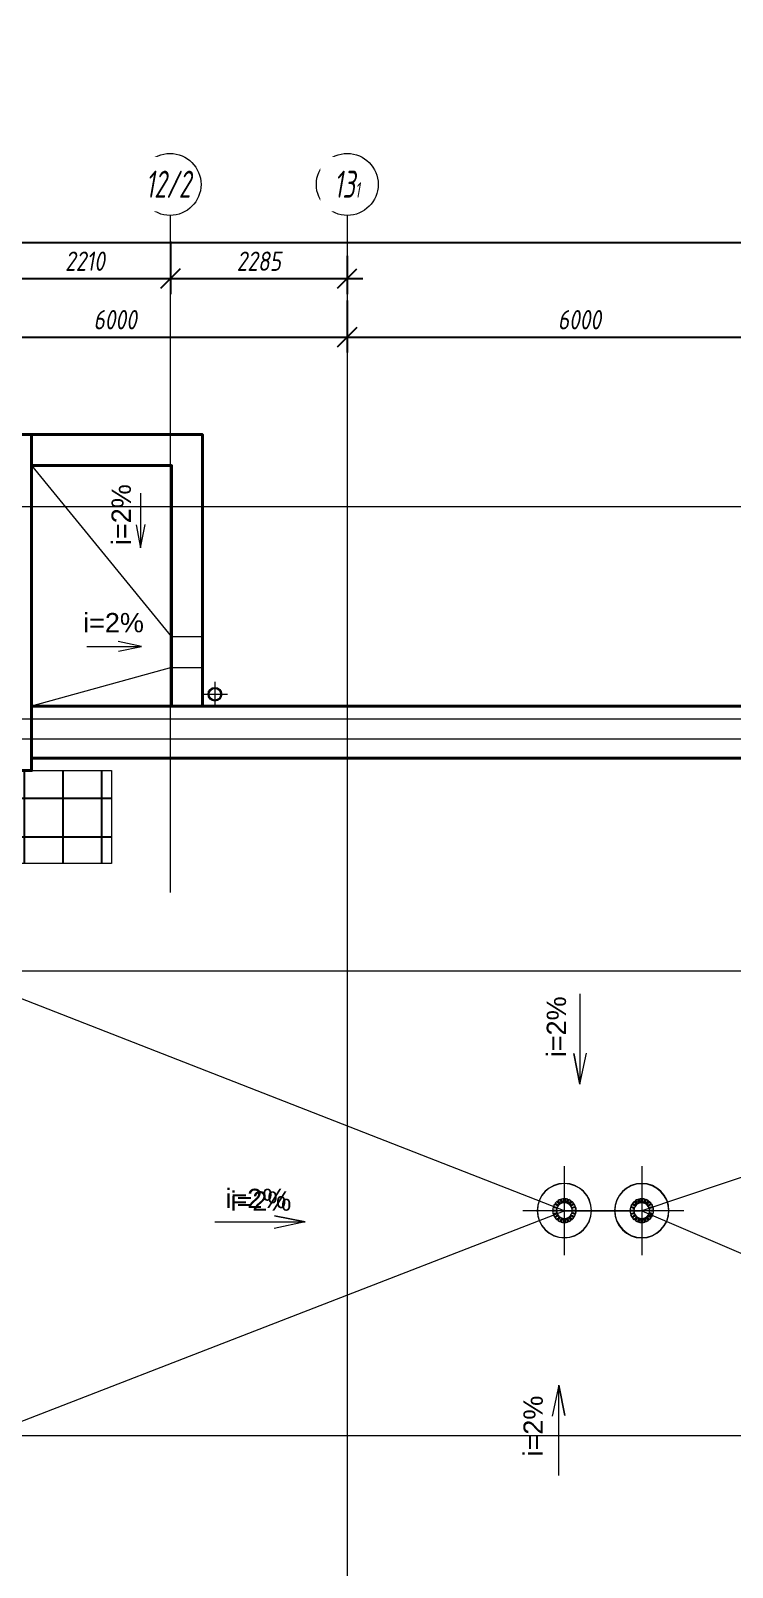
# Model space of a CAD drawing. Extents: x -96705 to 1864084, y -482104 to 235.
# Drawn here: x 1092793 to 1101859, y -94056 to -74203 of the extents above; entities that cross this region are included whole.
import ezdxf
from ezdxf import colors
from ezdxf.entities.mleader import LeaderData, LeaderLine
from ezdxf.math import Vec2, Vec3

# ---------------------------------------------------------------- set-up
doc = ezdxf.new("R2010")
doc.units = 0
doc.header["$LTSCALE"] = 100
doc.header["$PDMODE"] = 1
doc.header["$PDSIZE"] = 200
for name, pattern in [('ACAD_ISO02W100', [15, 12, -3]), ('CENTER', [2, 1.25, -0.25, 0.25, -0.25]), ('HIDDEN', [6, 4, -2])]:
    doc.linetypes.add(name, pattern=pattern)
doc.layers.get('Defpoints').update_dxf_attribs({"color": 42})
for name, color, linetype, lineweight in [('18_АР_Водостоки', 7, 'Continuous', 18), ('АР_Навесной фасад', 5, 'Continuous', 5), ('АР_Оси', 193, 'Continuous', 9), ('АР_Оси размеры', 164, 'Continuous', 9), ('АР_Отметки', 250, 'Continuous', 15), ('АР_тонкая линия', 250, 'Continuous', 0), ('ОБОРУДОВАНИЕ', 253, 'Continuous', 5), ('перекр 0.3', 181, 'Continuous', 30), ('Подвал', 250, 'Continuous', 30), ('пунктир', 251, 'Continuous', 13)]:
    doc.layers.add(name, color=color, linetype=linetype, lineweight=lineweight)
doc.layers.add('АР_Кровля дорожки', color=6, linetype='Continuous')
doc.styles.add('ISOCPEUR', font='isocpeui.ttf', dxfattribs={"height": 250})
doc.styles.get("Standard").update_dxf_attribs({"font": 'arial.ttf'})
doc.styles.add('ГОСТ 2.304', font='CS_Gost2304.shx', dxfattribs={"oblique": 10})
doc.dimstyles.new('СПДС', dxfattribs={"dimscale": 100, "dimtxt": 2.5, "dimasz": 2.5, "dimexe": 2, "dimexo": 0.625, "dimgap": 1, "dimtad": 1, "dimdec": 0, "dimrnd": 5, "dimtxsty": 'ГОСТ 2.304', "dimblk": 'OBLIQUE', "dimblk1": 'OBLIQUE', "dimblk2": 'OBLIQUE', "dimcen": 2.5, "dimdle": 2, "dimadec": 0, "dimazin": 2, "dimtfac": 0.75, "dimtdec": 4, "dimtmove": 1, "dimatfit": 3, "dimfxl": 1, "dimtfill": 1, "dimtolj": 1, "dimarcsym": 1})

# ---------------------------------------------------------------- blocks, each defined once
blk = doc.blocks.new('_Oblique')
at = {"color": 0, "linetype": 'ByBlock', "lineweight": -2}
blk.add_line((-0.5, -0.5), (0.5, 0.5), dxfattribs=at)
blk = doc.blocks.new('*D630')
at = {"layer": 'Defpoints', "color": 0, "ltscale": 100, "transparency": 16777216}
for p in [(1090884, -77700), (1096884, -77626), (1096884, -78162)]:
    blk.add_point(p, dxfattribs=at)
at = {"layer": 'АР_Оси размеры', "color": 8, "lineweight": -2, "ltscale": 100, "transparency": 16777216}
for p, q in [((1090884, -77763), (1090884, -78362)), ((1096884, -77688), (1096884, -78362)), ((1090684, -78162), (1097084, -78162))]:
    blk.add_line(p, q, dxfattribs=at)
at = {"layer": 'АР_Оси размеры', "color": 8, "lineweight": -2, "ltscale": 100, "transparency": 16777216, "xscale": 250, "yscale": 250, "zscale": 250, "rotation": 180}
blk.add_blockref('_Oblique', (1090884, -78162), dxfattribs=at)
at = {"layer": 'АР_Оси размеры', "color": 8, "lineweight": -2, "ltscale": 100, "transparency": 16777216, "xscale": 250, "yscale": 250, "zscale": 250}
blk.add_blockref('_Oblique', (1096884, -78162), dxfattribs=at)
at = {"layer": 'АР_Оси размеры', "color": 8, "ltscale": 100, "transparency": 16777216, "insert": (1093884, -77937), "char_height": 250, "attachment_point": 5, "style": 'ГОСТ 2.304', "bg_fill": 3, "box_fill_scale": 1.1, "bg_fill_color": 256, "bg_fill_true_color": 13158600, "bg_fill_transparency": 0}
blk.add_mtext('\\A1;6000', dxfattribs=at)
blk = doc.blocks.new('*D631')
at = {"layer": 'Defpoints', "color": 0, "ltscale": 100, "transparency": 16777216}
for p in [(1102884, -77589), (1096884, -77626), (1102884, -78162)]:
    blk.add_point(p, dxfattribs=at)
at = {"layer": 'АР_Оси размеры', "color": 8, "lineweight": -2, "ltscale": 100, "transparency": 16777216}
for p, q in [((1096884, -77688), (1096884, -78362)), ((1102884, -77651), (1102884, -78362)), ((1096684, -78162), (1103084, -78162))]:
    blk.add_line(p, q, dxfattribs=at)
at = {"layer": 'АР_Оси размеры', "color": 8, "lineweight": -2, "ltscale": 100, "transparency": 16777216, "xscale": 250, "yscale": 250, "zscale": 250, "rotation": 180}
blk.add_blockref('_Oblique', (1096884, -78162), dxfattribs=at)
at = {"layer": 'АР_Оси размеры', "color": 8, "lineweight": -2, "ltscale": 100, "transparency": 16777216, "xscale": 250, "yscale": 250, "zscale": 250}
blk.add_blockref('_Oblique', (1102884, -78162), dxfattribs=at)
at = {"layer": 'АР_Оси размеры', "color": 8, "ltscale": 100, "transparency": 16777216, "insert": (1099884, -77937), "char_height": 250, "attachment_point": 5, "style": 'ГОСТ 2.304', "bg_fill": 3, "box_fill_scale": 1.1, "bg_fill_color": 256, "bg_fill_true_color": 13158600, "bg_fill_transparency": 0}
blk.add_mtext('\\A1;6000', dxfattribs=at)
blk = doc.blocks.new('*D636')
at = {"layer": 'Defpoints', "color": 0, "ltscale": 100, "transparency": 16777216}
for p in [(1094599, -76865), (1092389, -77386), (1094599, -77406)]:
    blk.add_point(p, dxfattribs=at)
at = {"layer": 'АР_Оси размеры', "color": 8, "lineweight": -2, "ltscale": 100, "transparency": 16777216}
for p, q in [((1094599, -76927), (1094599, -77606)), ((1092189, -77406), (1094799, -77406)), ((1092389, -77449), (1092389, -77606))]:
    blk.add_line(p, q, dxfattribs=at)
at = {"layer": 'АР_Оси размеры', "color": 8, "lineweight": -2, "ltscale": 100, "transparency": 16777216, "xscale": 250, "yscale": 250, "zscale": 250, "rotation": 180}
blk.add_blockref('_Oblique', (1092389, -77406), dxfattribs=at)
at = {"layer": 'АР_Оси размеры', "color": 8, "lineweight": -2, "ltscale": 100, "transparency": 16777216, "xscale": 250, "yscale": 250, "zscale": 250}
blk.add_blockref('_Oblique', (1094599, -77406), dxfattribs=at)
at = {"layer": 'АР_Оси размеры', "color": 8, "ltscale": 100, "transparency": 16777216, "insert": (1093494, -77181), "char_height": 250, "attachment_point": 5, "style": 'ГОСТ 2.304', "bg_fill": 3, "box_fill_scale": 1.1, "bg_fill_color": 256, "bg_fill_true_color": 13158600, "bg_fill_transparency": 0}
blk.add_mtext('\\A1;2210', dxfattribs=at)
blk = doc.blocks.new('*D637')
at = {"layer": 'Defpoints', "color": 0, "ltscale": 100, "transparency": 16777216}
for p in [(1094599, -76865), (1096884, -77048), (1096884, -77406)]:
    blk.add_point(p, dxfattribs=at)
at = {"layer": 'АР_Оси размеры', "color": 8, "lineweight": -2, "ltscale": 100, "transparency": 16777216}
for p, q in [((1094599, -76927), (1094599, -77606)), ((1096884, -77111), (1096884, -77606)), ((1094399, -77406), (1097084, -77406))]:
    blk.add_line(p, q, dxfattribs=at)
at = {"layer": 'АР_Оси размеры', "color": 8, "lineweight": -2, "ltscale": 100, "transparency": 16777216, "xscale": 250, "yscale": 250, "zscale": 250, "rotation": 180}
blk.add_blockref('_Oblique', (1094599, -77406), dxfattribs=at)
at = {"layer": 'АР_Оси размеры', "color": 8, "lineweight": -2, "ltscale": 100, "transparency": 16777216, "xscale": 250, "yscale": 250, "zscale": 250}
blk.add_blockref('_Oblique', (1096884, -77406), dxfattribs=at)
at = {"layer": 'АР_Оси размеры', "color": 8, "ltscale": 100, "transparency": 16777216, "insert": (1095741, -77181), "char_height": 250, "attachment_point": 5, "style": 'ГОСТ 2.304', "bg_fill": 3, "box_fill_scale": 1.1, "bg_fill_color": 256, "bg_fill_true_color": 13158600, "bg_fill_transparency": 0}
blk.add_mtext('\\A1;2285', dxfattribs=at)
blk = doc.blocks.new('*D639')
at = {"layer": 'Defpoints', "color": 0, "ltscale": 100, "transparency": 16777216}
for p in [(1054884, -76939), (1118394, -76939), (1118394, -76939)]:
    blk.add_point(p, dxfattribs=at)
at = {"layer": 'АР_Оси размеры', "color": 8, "lineweight": -2, "ltscale": 100, "transparency": 16777216}
for p, q in [((1054884, -76877), (1054884, -76739)), ((1118394, -76877), (1118394, -76739)), ((1054684, -76939), (1118594, -76939))]:
    blk.add_line(p, q, dxfattribs=at)
at = {"layer": 'АР_Оси размеры', "color": 8, "lineweight": -2, "ltscale": 100, "transparency": 16777216, "xscale": 250, "yscale": 250, "zscale": 250, "rotation": 180}
blk.add_blockref('_Oblique', (1054884, -76939), dxfattribs=at)
at = {"layer": 'АР_Оси размеры', "color": 8, "lineweight": -2, "ltscale": 100, "transparency": 16777216, "xscale": 250, "yscale": 250, "zscale": 250}
blk.add_blockref('_Oblique', (1118394, -76939), dxfattribs=at)
at = {"layer": 'АР_Оси размеры', "color": 8, "ltscale": 100, "transparency": 16777216, "insert": (1086639, -76714), "char_height": 250, "attachment_point": 5, "style": 'ГОСТ 2.304', "bg_fill": 3, "box_fill_scale": 1.1, "bg_fill_color": 256, "bg_fill_true_color": 13158600, "bg_fill_transparency": 0}
blk.add_mtext('\\A1;63510', dxfattribs=at)
blk = doc.blocks.new('_DotSmall')
at = {"color": 0, "linetype": 'ByBlock', "const_width": 0.5}
blk.add_lwpolyline([(-0.0625, 0, 1), (0.0625, 0, 1)], format="xyb", close=True, dxfattribs=at)
blk = doc.blocks.new('M_Сток крыши - Сетчатый фильтр 380 мм - Слив 200 мм 2-3193379-Кровля')
at = {"layer": 'ОБОРУДОВАНИЕ', "color": 8, "lineweight": 20, "flags": 128}
for points in [[(-152, 9), (-132, 9), (-112, 9)], [(-108, 31), (-127, 37), (-146, 44)], [(-142, 56), (-123, 49), (-104, 43)], [(-93, 63), (-109, 74), (-126, 86)], [(-118, 96), (-102, 85), (-86, 73)], [(-70, 88), (-82, 104), (-93, 120)], [(-83, 128), (-71, 112), (-59, 95)], [(-40, 105), (-46, 124), (-52, 143)], [(-40, 147), (-34, 128), (-28, 109)], [(-6, 112), (-6, 132), (-6, 152)], [(6, 152), (6, 132), (6, 112)], [(28, 109), (34, 128), (40, 147)], [(52, 143), (46, 124), (40, 105)], [(59, 95), (71, 112), (83, 128)], [(93, 120), (82, 104), (70, 88)], [(86, 73), (102, 85), (118, 96)], [(126, 86), (109, 74), (93, 63)], [(104, 43), (123, 49), (142, 56)], [(146, 44), (127, 37), (108, 31)], [(112, 9), (132, 9), (152, 9)], [(-112, -4), (-132, -4), (-152, -4)], [(-147, -38), (-128, -32), (-109, -26)], [(-106, -38), (-125, -44), (-144, -51)], [(-128, -82), (-112, -71), (-96, -59)], [(-88, -69), (-105, -81), (-121, -93)], [(-96, -118), (-84, -102), (-72, -86)], [(-62, -94), (-74, -110), (-86, -126)], [(-54, -143), (-48, -124), (-42, -104)], [(-29, -108), (-36, -128), (-42, -147)], [(-6, -152), (-6, -132), (-6, -112)], [(6, -112), (6, -132), (6, -152)], [(42, -147), (36, -128), (29, -108)], [(42, -104), (48, -124), (54, -143)], [(86, -126), (74, -110), (62, -94)], [(72, -86), (84, -102), (96, -118)], [(121, -93), (105, -81), (88, -69)], [(96, -59), (112, -71), (128, -82)], [(144, -51), (125, -44), (106, -38)], [(109, -26), (128, -32), (147, -38)], [(152, -4), (132, -4), (112, -4)]]:
    blk.add_lwpolyline(points, dxfattribs=at)
at = {"layer": 'ОБОРУДОВАНИЕ', "color": 8, "lineweight": 20}
for radius, start, end in [(350, 360, 180), (152, 163.3962, 176.5684), (152, 145.5443, 158.6195), (152, 127.775, 140.7677), (112, 175.3454, 180), (112, 157.4148, 163.893), (102, 360, 180), (112, 139.6161, 146.0938), (152, 110.0657, 122.9987), (112, 121.9295, 128.4067), (152, 92.388, 105.2896), (112, 104.3243, 110.801), (112, 86.7618, 93.2382), (152, 74.7104, 87.612), (112, 69.199, 75.6757), (152, 57.0013, 69.9343), (112, 51.5933, 58.0705), (112, 33.9062, 40.3839), (152, 39.2323, 52.225), (112, 16.107, 22.5852), (112, 360, 4.6546), (152, 21.3805, 34.4557), (152, 3.4316, 16.6038), (350, 180, 360), (152, 181.3452, 194.6195), (152, 199.3962, 212.7677), (152, 217.5443, 230.9987), (112, 180, 181.8238), (112, 193.4148, 199.893), (102, 180, 360), (112, 211.6161, 218.0938), (152, 235.775, 249.2896), (112, 229.9295, 236.4067), (112, 248.3243, 254.801), (152, 254.0657, 267.612), (112, 266.7618, 273.2382), (152, 272.388, 285.9343), (112, 285.199, 291.6757), (152, 290.7104, 304.225), (112, 303.5933, 310.0705), (112, 321.9062, 328.3839), (152, 309.0013, 322.4557), (112, 340.107, 346.5852), (112, 358.1762, 360), (152, 327.2323, 340.6038), (152, 345.3805, 358.6548)]:
    blk.add_arc((0, 0), radius, start, end, dxfattribs=at)
blk = doc.blocks.new('A$C1f3596d3')
at = {"layer": 'АР_тонкая линия', "color": 8, "ltscale": 100}
for p, q in [((-705, -134), (0, -134)), ((0, -134), (-301, -72)), ((-298, -190), (0, -134))]:
    blk.add_line(p, q, dxfattribs=at)
blk = doc.blocks.new('A$C28161c4d')
at = {"layer": 'АР_тонкая линия', "color": 8, "ltscale": 100}
for p, q in [((538, 158), (237, 221)), ((-167, 158), (538, 158)), ((240, 98), (538, 158))]:
    blk.add_line(p, q, dxfattribs=at)
blk = doc.blocks.new('A$Cbcf6c787')
at = {"layer": '18_АР_Водостоки', "color": 8}
for p, q in [((-162, 0), (162, 0)), ((0, 162), (0, -162))]:
    blk.add_line(p, q, dxfattribs=at)
for radius in [88.3, 75]:
    blk.add_circle((0, 0), radius, dxfattribs=at)
blk = doc.blocks.new('A$C6f2de472')
at = {"layer": 'АР_тонкая линия', "color": 8, "ltscale": 100}
for p, q in [((55, -69), (55, -734)), ((55, -734), (10, -510)), ((10, -510), (55, -734)), ((55, -734), (104, -506))]:
    blk.add_line(p, q, dxfattribs=at)
blk = doc.blocks.new('A$C357e6c43')
at = {"layer": 'перекр 0.3', "color": 8, "lineweight": 18, "flags": 128}
for points in [[(-152, 9), (-132, 9), (-112, 9)], [(-108, 31), (-127, 37), (-146, 44)], [(-142, 56), (-123, 49), (-104, 43)], [(-93, 63), (-109, 74), (-126, 86)], [(-118, 96), (-102, 85), (-86, 73)], [(-70, 88), (-82, 104), (-93, 120)], [(-83, 128), (-71, 112), (-59, 95)], [(-40, 105), (-46, 124), (-52, 143)], [(-40, 147), (-34, 128), (-28, 109)], [(-6, 112), (-6, 132), (-6, 152)], [(6, 152), (6, 132), (6, 112)], [(28, 109), (34, 128), (40, 147)], [(52, 143), (46, 124), (40, 105)], [(59, 95), (71, 112), (83, 128)], [(93, 120), (82, 104), (70, 88)], [(86, 73), (102, 85), (118, 96)], [(126, 86), (109, 74), (93, 63)], [(104, 43), (123, 49), (142, 56)], [(146, 44), (127, 37), (108, 31)], [(112, 9), (132, 9), (152, 9)], [(-112, -4), (-132, -4), (-152, -4)], [(-147, -38), (-128, -32), (-109, -26)], [(-106, -38), (-125, -44), (-144, -51)], [(-128, -82), (-112, -71), (-96, -59)], [(-88, -69), (-105, -81), (-121, -93)], [(-96, -118), (-84, -102), (-72, -86)], [(-62, -94), (-74, -110), (-86, -126)], [(-54, -143), (-48, -124), (-42, -104)], [(-29, -108), (-36, -128), (-42, -147)], [(-6, -152), (-6, -132), (-6, -112)], [(6, -112), (6, -132), (6, -152)], [(42, -147), (36, -128), (29, -108)], [(42, -104), (48, -124), (54, -143)], [(86, -126), (74, -110), (62, -94)], [(72, -86), (84, -102), (96, -118)], [(121, -93), (105, -81), (88, -69)], [(96, -59), (112, -71), (128, -82)], [(144, -51), (125, -44), (106, -38)], [(109, -26), (128, -32), (147, -38)], [(152, -4), (132, -4), (112, -4)]]:
    blk.add_lwpolyline(points, dxfattribs=at)
at = {"layer": 'перекр 0.3', "color": 8, "lineweight": 18}
for radius, start, end in [(350, 0, 180), (350, 180, 0), (152, 163.3962, 176.5684), (152, 145.5443, 158.6195), (152, 127.775, 140.7677), (112, 175.3454, 180), (112, 180, 181.8238), (112, 157.4148, 163.893), (102, 0, 180), (102, 180, 0), (112, 139.6161, 146.0938), (152, 110.0657, 122.9987), (112, 121.9295, 128.4067), (152, 92.388, 105.2896), (112, 104.3243, 110.801), (112, 86.7618, 93.2382), (152, 74.7104, 87.612), (112, 69.199, 75.6757), (152, 57.0013, 69.9343), (112, 51.5933, 58.0705), (112, 33.9062, 40.3839), (152, 39.2323, 52.225), (112, 16.107, 22.5852), (112, 0, 4.6546), (112, 358.1762, 0), (152, 21.3805, 34.4557), (152, 3.4316, 16.6038), (152, 181.3452, 194.6195), (152, 199.3962, 212.7677), (152, 217.5443, 230.9987), (112, 193.4148, 199.893), (112, 211.6161, 218.0938), (152, 235.775, 249.2896), (112, 229.9295, 236.4067), (112, 248.3243, 254.801), (152, 254.0657, 267.612), (112, 266.7618, 273.2382), (152, 272.388, 285.9343), (112, 285.199, 291.6757), (152, 290.7104, 304.225), (112, 303.5933, 310.0705), (112, 321.9062, 328.3839), (152, 309.0013, 322.4557), (112, 340.107, 346.5852), (152, 327.2323, 340.6038), (152, 345.3805, 358.6548)]:
    blk.add_arc((0, 0), radius, start, end, dxfattribs=at)
blk = doc.blocks.new('A$C8cebf7a6')
at = {"layer": 'АР_тонкая линия', "color": 8, "ltscale": 500}
for p in [(25453, 25919), (26453, 25919)]:
    blk.add_blockref('A$C357e6c43', p, dxfattribs=at)
blk = doc.blocks.new('A$C8068bb3d')
at = {"layer": 'АР_Оси', "color": 8, "linetype": 'CENTER', "ltscale": 1000}
for p, q in [((0, -576), (0, 576)), ((537, 0), (-537, 0))]:
    blk.add_line(p, q, dxfattribs=at)

msp = doc.modelspace()

# ---------------------------------------------------------------- hatches: boundary and pattern name
at = {"layer": 'АР_Кровля дорожки', "ltscale": 120}
h = msp.add_hatch(dxfattribs=at)
h.set_pattern_fill('ANSI37', color=8, scale=4000, angle=45, double=1)
h.set_pattern_definition([(90, (1542211.8, -68620.2), (-500, 0), []), (180, (1542211.8, -68620.2), (-3e-14, -500), [])])
h.paths.add_polyline_path([(1083581.6, -84964.4), (1083582.8, -83762.8), (1093835.7, -83762.8), (1093834.5, -84964.4)])

# ---------------------------------------------------------------- linework, layer by layer
at = {"layer": 'АР_Навесной фасад', "color": 8, "lineweight": 40, "ltscale": 100}
msp.add_lwpolyline([(1066462.6, -79931.7), (1076302.6, -79931.7), (1076302.6, -82931.7), (1084462.6, -82931.7), (1084462.6, -79421.7), (1092803.2, -79421.7), (1092802.6, -82931.7), (1118812.6, -82931.7), (1118812.6, -92771.7), (1115302.6, -92771.7), (1115302.6, -95901.7), (1085762, -95901.7), (1085762, -96041.7, -0.1768281), (1082992, -102243.1, -0.1882125), (1076442.5, -105236.5), (1076302.5, -105236.5), (1076302.5, -108416.7), (1079432.5, -108416.7), (1079432.5, -111346.7), (1082552.7, -111346.7), (1082552.7, -119686.7)], format="xyb", dxfattribs=at)
for points in [[(1084462.6, -83762.8), (1092803.2, -83762.8), (1092803.2, -79421.7), (1084462.6, -79421.7)], [(1092802.6, -82931.7), (1095012.6, -82931.7), (1095012.6, -79421.7), (1092803.2, -79421.7)], [(1092802.4, -82931.7), (1094612.6, -82931.7), (1094612.6, -79821.7), (1092802.9, -79821.6)]]:
    msp.add_lwpolyline(points, close=True, dxfattribs=at)
msp.add_lwpolyline([(1092803.2, -83601.9), (1118142.6, -83601.9), (1118142.6, -92101.7), (1114632.6, -92101.7), (1114632.6, -93753.1)], dxfattribs=at)
at = {"layer": 'АР_Оси', "color": 8, "linetype": 'CENTER', "ltscale": 1000}
for p, q in [((1096883.9, -76589.2), (1096883.9, -132321.6)), ((1048750.2, -80351.7), (1131928.6, -80351.7)), ((1048750.2, -83351.7), (1131928.6, -83351.7)), ((1048750.2, -86351.7), (1131928.6, -86351.7)), ((1048750.2, -92351.7), (1131928.6, -92351.7))]:
    msp.add_line(p, q, dxfattribs=at)
at = {"layer": 'АР_Оси', "color": 8, "ltscale": 0.5}
for centre in [(1094593.9, -76189.2), (1096883.9, -76189.2)]:
    msp.add_circle(centre, 400, dxfattribs=at)
at = {"layer": 'АР_тонкая линия', "color": 8, "ltscale": 100}
for p, q in [((1092803.7, -79821.6), (1094612.6, -82033.5)), ((1094612.6, -82431.3), (1092802.4, -82931.7)), ((1085132.4, -83762.8), (1099693.9, -89450.4)), ((1118142.6, -83601.9), (1100688.6, -89450.4)), ((1099693.9, -89450.4), (1085117.6, -95101.7)), ((1099688.6, -89449.1), (1100674, -89449.1)), ((1100688.6, -89450.4), (1113883.2, -95101.7))]:
    msp.add_line(p, q, dxfattribs=at)
msp.add_lwpolyline([(1091214.6, -84964.4), (1083581.6, -84964.4), (1083581.6, -83762.8), (1093835.1, -83762.8), (1093835.1, -84964.4), (1092387.6, -84964.4)], dxfattribs=at)
at = {"layer": 'перекр 0.3', "color": 8, "linetype": 'HIDDEN', "lineweight": 5, "ltscale": 50}
msp.add_lwpolyline([(1094612.6, -82431.3), (1095012.6, -82431.3), (1095012.6, -82033.5), (1094612.6, -82033.5)], close=True, dxfattribs=at)
at = {"layer": 'пунктир', "color": 8, "linetype": 'ACAD_ISO02W100', "ltscale": 50}
msp.add_lwpolyline([(1058132.4, -91791.7, -0.2153269), (1060677.1, -86156.8, -0.1501518), (1066332.7, -83601.5), (1066622.6, -83601.5), (1066622.6, -80091.7), (1076142.6, -80091.7), (1076142.6, -83091.7), (1084622.6, -83091.7), (1084622.6, -79581.7), (1092643.2, -79581.7), (1092642.6, -83091.7), (1118652.6, -83091.7)], format="xyb", dxfattribs=at)

# ---------------------------------------------------------------- block references
at = {"layer": 'АР_тонкая линия', "color": 8, "ltscale": 100, "rotation": 270}
msp.add_blockref('A$C1f3596d3', (1094344.3, -80884.3), dxfattribs=at)
at = {"layer": 'АР_тонкая линия', "color": 8, "ltscale": 100}
for name, p in [('A$C28161c4d', (1093685.3, -82316.7)), ('A$Cbcf6c787', (1095173.2, -82776.5))]:
    msp.add_blockref(name, p, dxfattribs=at)
at = {"layer": 'АР_тонкая линия', "color": 8, "ltscale": 100, "xscale": 1.754367527776944, "yscale": 1.754367527776944, "zscale": 1.754367527776944}
msp.add_blockref('A$C6f2de472', (1099794.3, -86524.1), dxfattribs=at)
at = {"layer": 'АР_тонкая линия', "color": 8, "ltscale": 500}
msp.add_blockref('A$C357e6c43', (1100688.6, -89450.4), dxfattribs=at)
at = {"layer": 'АР_тонкая линия', "color": 8, "ltscale": 100, "yscale": 1.754367527776944, "zscale": 1.754367527776944}
for p, xscale, rotation in [((1095050.2, -89496.2), -1.754367527776944, 90), ((1099712.3, -92989.8), 1.754367527776944, 180)]:
    msp.add_blockref('A$C6f2de472', p, dxfattribs=dict(at, xscale=xscale, rotation=rotation))
at = {"layer": 'ОБОРУДОВАНИЕ', "color": 8, "lineweight": 50, "rotation": 270}
for p in [(1099689.9, -89445.8), (1100689.9, -89445.8)]:
    msp.add_blockref('M_Сток крыши - Сетчатый фильтр 380 мм - Слив 200 мм 2-3193379-Кровля', p, dxfattribs=at)
at = {"layer": 'Подвал', "color": 8, "lineweight": 13, "ltscale": 500}
for name, p in [('A$C8068bb3d', (1099688.6, -89449.1)), ('A$C8068bb3d', (1100696.2, -89449.1)), ('A$C8cebf7a6', (1074235.5, -115368))]:
    msp.add_blockref(name, p, dxfattribs=at)

# ---------------------------------------------------------------- texts
at = {"layer": 'АР_тонкая линия', "color": 8, "ltscale": 100, "char_height": 250, "width": 682.5, "attachment_point": 1, "rotation": 90}
for insert in [(1093837.6, -80848.7), (1099460.5, -87466.1), (1099160.2, -92624.2)]:
    msp.add_mtext('i=2%', dxfattribs=dict(at, insert=insert))
at = {"layer": 'АР_тонкая линия', "color": 8, "ltscale": 100, "char_height": 250, "width": 682.5, "attachment_point": 1}
for insert in [(1093469.6, -81726), (1095309.1, -89165.1), (1095375.3, -89199)]:
    msp.add_mtext('i=2%', dxfattribs=dict(at, insert=insert))

# ---------------------------------------------------------------- next in the draw order: texts
at = {"layer": 'АР_Оси', "color": 8, "ltscale": 0.5, "insert": (1096709.8, -76011.5), "char_height": 350, "width": 123.867, "attachment_point": 1, "line_spacing_factor": 1.149209, "style": 'ГОСТ 2.304', "bg_fill": 2}
msp.add_mtext('{\\W0.8;13\\H0.57143x;1}', dxfattribs=at)

# ---------------------------------------------------------------- next in the draw order: dimensions: what is measured, and where the dimension line sits
at = {"layer": 'АР_Оси размеры', "color": 8, "ltscale": 100}
dim = msp.add_linear_dim(base=(1096883.9, -78161.6), p1=(1090883.9, -77700.4), p2=(1096883.9, -77626), dimstyle='СПДС', override={"dimclrd": 8, "dimclre": 8, "dimclrt": 8}, dxfattribs=at)
dim.commit()
dim.dimension.update_dxf_attribs({"geometry": '*D630', "text_midpoint": (1093883.9, -77936.6)})

# ---------------------------------------------------------------- next in the draw order: linework, layer by layer
at = {"layer": 'АР_Оси', "color": 8, "linetype": 'CENTER', "ltscale": 1000}
msp.add_line((1094598.9, -85335.4), (1094598.9, -76590.7), dxfattribs=at)

# ---------------------------------------------------------------- next in the draw order: dimensions: what is measured, and where the dimension line sits
at = {"layer": 'АР_Оси размеры', "color": 8, "ltscale": 100}
dim = msp.add_linear_dim(base=(1102883.9, -78161.6), p1=(1096883.9, -77626), p2=(1102883.9, -77588.9), dimstyle='СПДС', override={"dimclrd": 8, "dimclre": 8, "dimclrt": 8}, dxfattribs=at)
dim.commit()
dim.dimension.update_dxf_attribs({"geometry": '*D631', "text_midpoint": (1099883.9, -77936.6)})

# ---------------------------------------------------------------- next in the draw order: texts
at = {"layer": 'АР_Оси', "color": 8, "insert": (1094276.2, -76011.5), "char_height": 350, "width": 123.867, "attachment_point": 1, "line_spacing_factor": 1.149209, "style": 'ГОСТ 2.304', "bg_fill": 2}
msp.add_mtext('{\\W0.8;12/2}', dxfattribs=at)

# ---------------------------------------------------------------- next in the draw order: dimensions: what is measured, and where the dimension line sits
at = {"layer": 'АР_Оси размеры', "color": 8, "ltscale": 100}
dim = msp.add_linear_dim(base=(1094598.9, -77405.7), p1=(1092388.9, -77386.4), p2=(1094598.9, -76864.8), dimstyle='СПДС', override={"dimclrd": 8, "dimclre": 8, "dimclrt": 8}, dxfattribs=at)
dim.commit()
dim.dimension.update_dxf_attribs({"geometry": '*D636', "text_midpoint": (1093493.9, -77180.7)})

# ---------------------------------------------------------------- next in the draw order: dimensions: what is measured, and where the dimension line sits
dim = msp.add_linear_dim(base=(1096883.9, -77405.7), p1=(1094598.9, -76864.8), p2=(1096883.9, -77048.3), dimstyle='СПДС', override={"dimclrd": 8, "dimclre": 8, "dimclrt": 8}, dxfattribs=at)
dim.commit()
dim.dimension.update_dxf_attribs({"geometry": '*D637', "text_midpoint": (1095741.4, -77180.7)})

# ---------------------------------------------------------------- next in the draw order: dimensions: what is measured, and where the dimension line sits
dim = msp.add_linear_dim(base=(1118393.9, -76939.2), p1=(1054883.9, -76939.2), p2=(1118393.9, -76939.2), dimstyle='СПДС', override={"dimclrd": 8, "dimclre": 8, "dimclrt": 8}, dxfattribs=at)
dim.commit()
dim.dimension.update_dxf_attribs({"geometry": '*D639', "text_midpoint": (1086638.9, -76714.2)})

# ---------------------------------------------------------------- next in the draw order: leaders
at = {"layer": 'АР_Отметки', "color": 8}
ml = msp.add_multileader_mtext('Standard', dxfattribs=at)
ml.set_content('+15,850', color=8, style='ISOCPEUR')
ml.set_leader_properties(color=8, linetype='Continuous', lineweight=-1)
ml.set_arrow_properties(name='DOTSMALL')
ml.build(insert=Vec2(0, 0))
ml.multileader.update_dxf_attribs({"has_text_frame": 1, "text_left_attachment_type": 4, "text_right_attachment_type": 4, "dogleg_length": 100, "arrow_head_size": 180})
ctx = ml.context
ctx.base_point, ctx.char_height, ctx.arrow_head_size, ctx.landing_gap_size, ctx.plane_origin = Vec3(1113079.3, -135415), 250, 180, 50, Vec3(1114004.3, -137758.6)
ctx.left_attachment, ctx.right_attachment = 4, 4
notes = []
notes.append((ctx, [(0, (0, 0, 0), (0, 0), (1, 0), 1, [])]))
ctx.mtext.insert, ctx.mtext.width, ctx.mtext.line_spacing_style, ctx.mtext.flow_direction = Vec3(1113129.3, -135081.6), 852.697, 2, 5
ml = msp.add_multileader_mtext('Standard', dxfattribs=at)
ml.set_content('+13,700', color=8, style='ISOCPEUR')
ml.set_leader_properties(color=8, linetype='Continuous', lineweight=-1)
ml.set_arrow_properties(name='DOTSMALL')
ml.build(insert=Vec2(0, 0))
ml.multileader.update_dxf_attribs({"has_text_frame": 1, "text_left_attachment_type": 4, "text_right_attachment_type": 4, "dogleg_length": 100, "arrow_head_size": 180})
ctx = ml.context
ctx.base_point, ctx.char_height, ctx.arrow_head_size, ctx.landing_gap_size, ctx.plane_origin = Vec3(1115774.2, -129058.6), 250, 180, 50, Vec3(1115524.9, -129719.4)
ctx.left_attachment, ctx.right_attachment = 4, 4
notes.append((ctx, [(0, (0, 0, 0), (0, 0), (1, 0), 1, [])]))
ctx.mtext.insert, ctx.mtext.width, ctx.mtext.line_spacing_style, ctx.mtext.flow_direction = Vec3(1115824.2, -128725.2), 852.697, 2, 5
ml = msp.add_multileader_mtext('Standard', dxfattribs=at)
ml.set_content('+19,400', color=8, style='ISOCPEUR')
ml.set_leader_properties(color=8, linetype='Continuous', lineweight=-1)
ml.set_arrow_properties(name='DOTSMALL')
ml.build(insert=Vec2(0, 0))
ml.multileader.update_dxf_attribs({"has_text_frame": 1, "text_left_attachment_type": 4, "text_right_attachment_type": 4, "dogleg_length": 100, "arrow_head_size": 180})
ctx = ml.context
ctx.base_point, ctx.char_height, ctx.arrow_head_size, ctx.landing_gap_size, ctx.plane_origin = Vec3(1213032.1, -134373.2), 250, 180, 50, Vec3(1213035.1, -136560.6)
ctx.left_attachment, ctx.right_attachment = 4, 4
notes.append((ctx, [(0, (0, 0, 0), (0, 0), (1, 0), 1, [])]))
ctx.mtext.insert, ctx.mtext.width, ctx.mtext.defined_height, ctx.mtext.line_spacing_style, ctx.mtext.flow_direction = Vec3(1213082.1, -134039.9), 696.035, 776.5, 2, 5
ml = msp.add_multileader_mtext('Standard', dxfattribs=at)
ml.set_content('+19,400', color=8, style='ISOCPEUR')
ml.set_leader_properties(color=8, linetype='Continuous', lineweight=-1)
ml.set_arrow_properties(name='DOTSMALL')
ml.build(insert=Vec2(0, 0))
ml.multileader.update_dxf_attribs({"has_text_frame": 1, "text_left_attachment_type": 4, "text_right_attachment_type": 4, "dogleg_length": 100, "arrow_head_size": 180})
ctx = ml.context
ctx.base_point, ctx.char_height, ctx.arrow_head_size, ctx.landing_gap_size, ctx.plane_origin = Vec3(1253275.6, -134758.4), 250, 180, 50, Vec3(1253194.2, -136469.1)
ctx.left_attachment, ctx.right_attachment = 4, 4
notes.append((ctx, [(0, (0, 0, 0), (0, 0), (1, 0), 1, [])]))
ctx.mtext.insert, ctx.mtext.width, ctx.mtext.defined_height, ctx.mtext.line_spacing_style, ctx.mtext.flow_direction = Vec3(1253325.6, -134425.1), 696.035, 776.5, 2, 5
ml = msp.add_multileader_mtext('Standard', dxfattribs=at)
ml.set_content('Л.1', color=8, style='ISOCPEUR')
ml.set_leader_properties(color=8, linetype='Continuous', lineweight=-1)
ml.set_arrow_properties(name='DOTSMALL')
ml.build(insert=Vec2(0, 0))
ml.multileader.update_dxf_attribs({"has_text_frame": 1, "text_left_attachment_type": 4, "text_right_attachment_type": 4, "dogleg_length": 100, "arrow_head_size": 180})
ctx = ml.context
ctx.base_point, ctx.char_height, ctx.arrow_head_size, ctx.landing_gap_size, ctx.plane_origin = Vec3(1113206.5, -129925.9, 0), 250, 180, 50, Vec3(1100310.4, -142466.7, 0)
ctx.left_attachment, ctx.right_attachment = 4, 4
notes.append((ctx, [(0, (0, 0, 0), (0, 0), (1, 0), 1, [])]))
ctx.mtext.insert, ctx.mtext.width, ctx.mtext.line_spacing_style, ctx.mtext.flow_direction = Vec3(1113256.5, -129592.5, 0), 852.697, 2, 5
for ctx, leaders in notes:
    for number, flags, end, landing, length, lines in leaders:
        leader = LeaderData()
        leader.index, (leader.has_last_leader_line, leader.has_dogleg_vector, leader.attachment_direction) = number, flags
        leader.last_leader_point, leader.dogleg_vector, leader.dogleg_length = Vec3(end), Vec3(landing), length
        for number, points, colour, breaks in lines:
            line = LeaderLine()
            line.index, line.vertices, line.color, line.breaks = number, Vec3.list(points), colors.encode_raw_color(colour), breaks
            leader.lines.append(line)
        ctx.leaders.append(leader)

doc.saveas('drawing.dxf')
